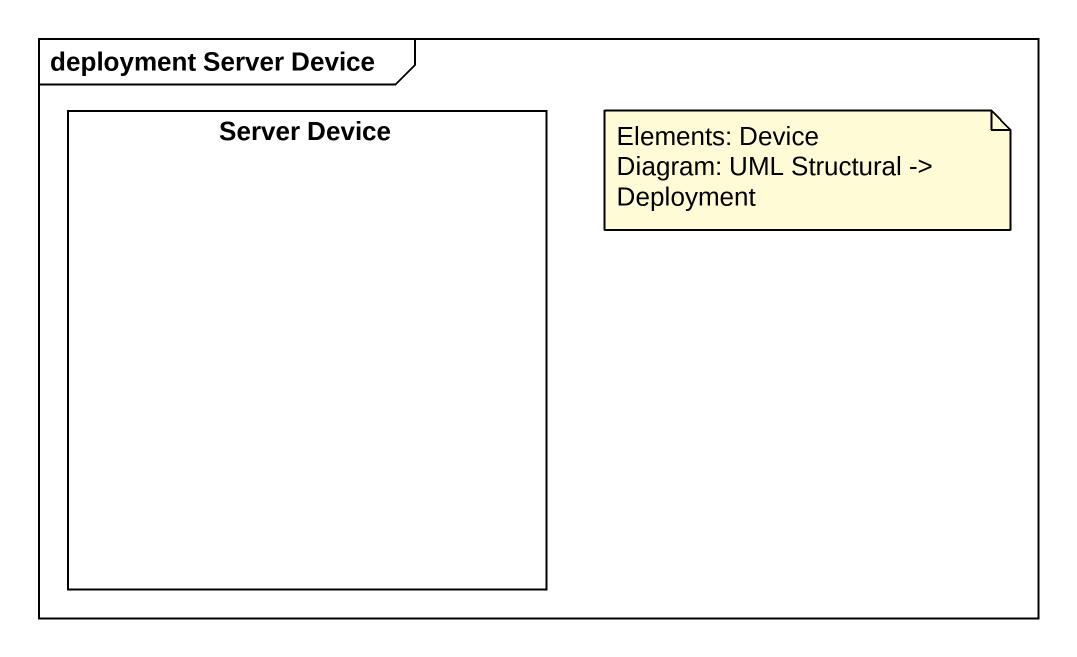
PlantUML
@startuml
mainframe deployment Server Device
rectangle "Server Device" as Server_Device #FFFFFF
note as N1
  Elements: Device
  Diagram: UML Structural -> Deployment
end note
@enduml
